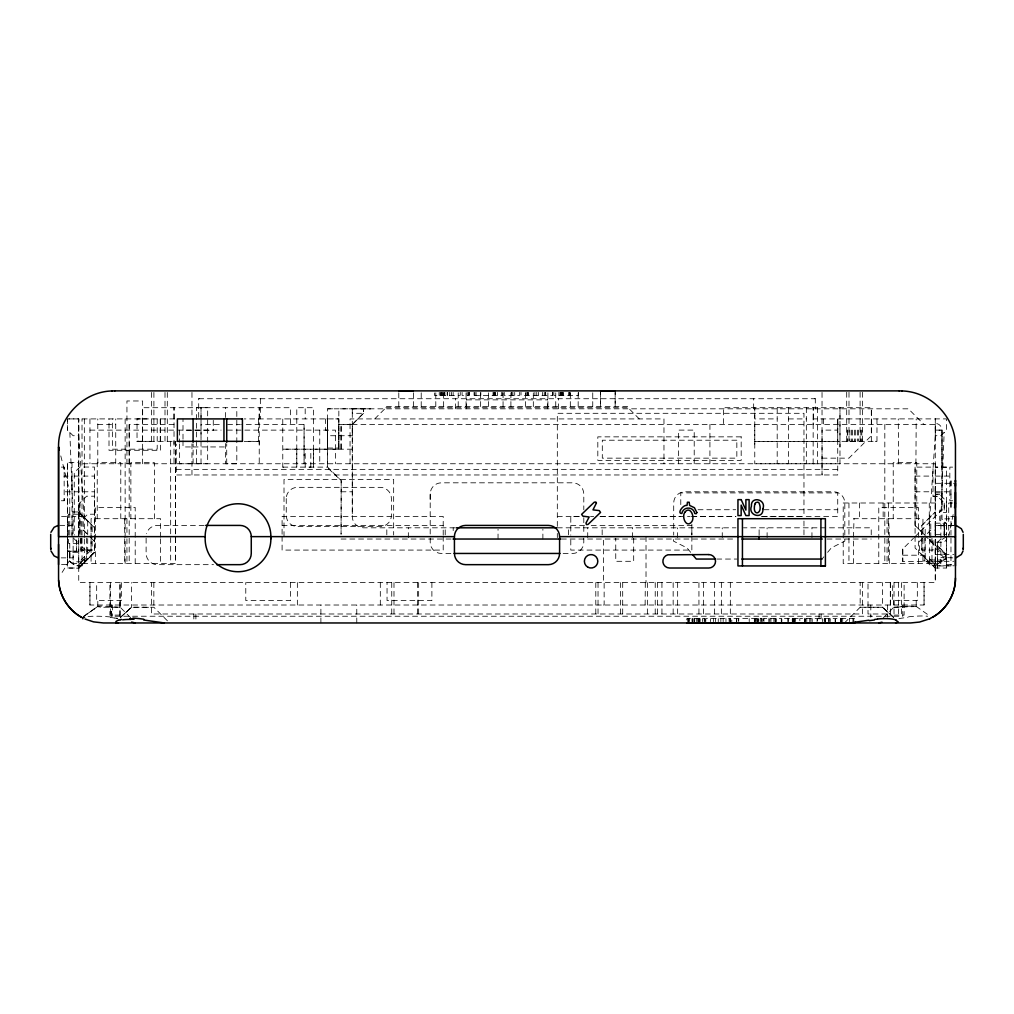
<?xml version="1.0" encoding="UTF-8"?>
<svg xmlns="http://www.w3.org/2000/svg" width="1014" height="1014" viewBox="0 0 1014 1014"><rect width="100%" height="100%" fill="white"/><g stroke="black" fill="none" stroke-linecap="round" stroke-linejoin="round"><path stroke-width="0.75" stroke-dasharray="5 3.75" d="M61.36 500.751L64.161 500.751L64.161 467.124L61.36 467.124M78.737 536.634L78.724 462.625L67.52 462.625L67.52 568.081L78.737 567.954L94.429 552.516L94.429 467.048L79.865 467.048L74.25 472.663L74.25 535.075M68.483 539.321L68.483 543.352L78.737 543.352M69.763 543.352L69.763 560.172L60.954 574.266M69.776 535.1L69.763 511.969L78.737 511.969L92.185 525.429L92.185 534.67M72.007 535.1L72.032 516.468L83.237 516.481L83.237 530.056L90.36 537.192M175.485 441.331L175.485 563.543L79.853 563.467L84.339 558.98L84.339 563.467L73.122 563.467L73.135 561.832L84.339 561.832M73.135 556.356L73.122 557.865L61.233 557.865M79.865 502.919L79.827 535.126L79.865 502.919L86.583 496.201L94.467 496.201L94.454 552.262L78.724 568.208L67.52 567.954L67.52 462.625M80.981 535.062L80.981 520.942L87.711 514.212L94.441 514.212M82.02 535.062L82.02 418.909M87.698 552.313L87.711 520.942L78.762 511.981L94.416 527.66M89.942 605.016L89.942 582.594L89.942 605.016L924.058 605.016L924.058 582.594L924.058 605.016M91.057 524.301L91.057 550.07L79.853 561.274L79.84 565.761M92.185 550.082L80.968 550.07L87.711 550.108L83.211 565.774L75.353 565.774L69.738 561.274L69.763 552.338L80.968 552.338L80.981 536.634L80.993 550.095L92.185 550.095L92.185 536.216M97.788 463.753L97.788 418.909M97.94 606.321L83.604 616.461L97.8 606.423L97.813 600.542M111.248 616.233L111.248 605.016L111.248 616.233L902.764 616.233L902.764 605.016M115.735 463.753L115.735 418.909M119.994 616.233L119.994 582.594L119.994 616.753M174.028 424.524L129.184 424.524L129.184 463.753L128.423 463.753M142.632 441.331L142.644 407.704L290.625 407.704L290.625 424.524M146.117 538.155L146.117 553.441A11.217 11.217 0 0 0 157.322 564.659L213.523 564.659M174.028 444.195L174.028 441.331M174.028 418.871L174.028 407.679L174.028 463.753L207.655 463.753L207.667 407.679L196.45 407.691L196.437 463.766M822.037 392.443L822.037 474.97L822.037 430.113L837.729 430.113L837.729 418.921L837.729 474.97L176.271 474.97L176.271 444.145M183.002 440.71L183.002 446.946L191.963 446.946M183.002 439.151L183.002 418.921M193.091 463.753L193.091 443.828M201.025 463.753L201.025 424.524L221.458 424.524M201.025 417.514L201.025 407.704L201.025 419.935M225.59 443.511L225.59 463.753L236.807 463.753L236.807 407.704M225.602 417.476L225.602 407.691M226.718 463.753L226.718 443.828M258.431 441.331L258.431 418.909M259.229 444.195L259.229 441.331L244.222 441.331M259.229 418.883L259.229 407.704L259.229 463.753M283.552 467.124L282.779 467.124L282.767 418.909M284.009 536.621L284.009 479.495L393.66 479.508L393.66 535.088M304.073 424.524L304.073 463.753L304.086 424.524L241.624 424.524M310.816 467.124L310.816 449.189M320.893 622.964L320.893 605.016M929.661 537.458L929.673 518.61L935.276 435.716L935.276 424.524L338.79 424.524L338.841 449.189L338.841 418.909L244.222 418.921M341.072 449.189L341.084 424.524L341.084 449.189L309.397 449.189M350.045 463.753L350.045 418.921L663.967 418.921L663.967 463.753M454.893 527.812L363.506 527.812A11.205 11.205 0 0 1 352.289 516.608L352.289 424.524L363.494 413.306L363.506 408.845L370.642 408.819L338.841 408.845L338.841 449.189M352.289 408.819L352.289 413.306L363.494 413.306L363.494 408.819L352.289 408.819L352.289 516.608M356.776 622.964L356.776 605.016M386.816 534.822L386.816 527.812M398.794 406.589L398.794 392.456M408.35 537.635L408.338 527.812M413.37 406.589L413.37 392.456M421.216 406.589L421.216 392.456M430.202 538.028L430.202 542.237A11.217 11.217 0 0 0 441.42 553.454L452.485 553.454M430.202 499.636L430.202 494.033A11.217 11.217 0 0 1 441.42 482.816L572.593 482.816A11.217 11.217 0 0 1 583.798 494.033L583.798 509.801M435.792 406.589L435.792 392.456M443.638 406.589L443.638 392.456M445.209 534.822L445.209 527.812M453.195 530.626L453.195 527.812M455.425 408.819L455.425 398.73M458.214 406.589L458.214 392.456M466.06 406.589L466.06 392.456M466.643 408.819L466.643 398.73M480.636 406.589L480.636 392.456M488.482 406.589L488.482 392.456M498.039 539.042L498.039 529.219M503.058 406.589L503.058 392.456M510.904 406.589L510.904 392.456M525.48 406.589L525.48 392.456M533.326 406.589L533.326 392.456M542.883 539.042L542.883 529.219M547.357 408.819L547.37 398.73M547.902 406.589L547.902 392.456M555.748 406.589L555.748 392.456M557.32 537.623L557.32 533.427M557.32 526.367L557.32 413.306L803.963 413.306L803.963 516.861M558.575 408.819L558.575 398.73M568.524 534.822L568.524 527.812M570.324 406.589L570.324 392.456M578.17 406.589L578.17 392.456M583.798 538.028L583.798 542.237A11.217 11.217 0 0 1 572.593 553.454L561.528 553.454M587.727 537.635L587.727 527.825M592.746 406.589L592.746 392.456M602.164 534.822L602.164 527.812M374.686 418.934L385.903 407.717L385.903 406.589L628.059 406.589L628.059 407.691L639.276 418.909M632.571 537.635L632.571 527.825M645.132 605.016L645.297 582.594M677.415 537.635L677.415 527.825M691.852 534.822L691.852 527.812M722.26 537.635L722.26 527.825M753.656 408.819L753.656 398.73M754.771 444.195L754.771 407.704L754.771 418.921L777.193 418.909M759.118 534.822L759.118 527.812M767.104 537.648L767.104 527.825M803.963 534.822L803.963 518.446M811.948 537.648L811.948 527.825M814.648 398.73L815.307 398.73L815.307 408.819L814.648 408.819M839.972 446.946L839.972 444.195M853.433 563.543L853.433 538.802M853.433 537.255L854.042 518.699M844.459 622.964L860.164 607.259L860.176 582.594M870.811 605.016L870.811 616.981L870.811 613.99M871.229 534.822L871.229 527.812L743.465 527.812M871.343 441.331L871.343 407.704L723.375 407.704L723.375 424.524M887.618 605.016L887.618 616.981L887.618 613.99M889.303 563.543L889.303 538.802M889.303 537.255L888.695 518.699M928.697 563.695L928.697 561.452L902.764 561.452L902.764 548.967L913.437 538.282M921.815 550.095L921.827 536.127L921.815 550.095L933.032 550.082L933.032 538.13M921.827 534.568L921.827 529.916M925.186 535.722L925.186 560.184L930.789 565.787L933.032 565.787L938.634 563.543L945.365 559.056L945.365 554.569L925.706 536.064L943.121 554.569M925.186 534.391L925.186 526.545M929.661 539.017L929.661 563.467L940.878 563.454L940.878 518.61L944.148 432.446M930.789 539.194L930.789 542.237L944.237 542.237L946.937 538.878M930.789 537.673L930.789 520.93M68.927 418.909L78.737 418.921L78.737 582.594L935.276 582.594L935.276 536.165M935.276 535.139L935.276 463.753L78.737 463.753M937.519 545.671L946.48 554.645L937.519 545.671L937.519 568.03L937.519 542.262L946.493 536.71L946.48 568.03L935.276 568.03L935.276 538.142L935.276 582.594M914.501 537.217L941.993 509.725L941.993 430.126A6.73 6.73 0 0 0 935.276 423.396M935.276 563.543L933.032 565.787L938.634 563.543L943.121 559.056L945.365 559.056L945.365 554.569M946.493 467.15L935.276 467.15L946.493 467.15L946.48 535.316L946.48 516.443L955.454 516.456M950.967 538.168L950.967 565.939L935.276 565.939M950.967 535.151L950.967 518.851L944.237 518.851L944.237 536.634L944.275 525.442L935.314 525.417L935.276 530.056L930.801 530.056L923.665 537.192M950.967 507.722L950.967 492.398M950.967 486.137L950.967 480.357M883.333 617.729L893.79 607.259L893.803 600.542M935.276 535.1L935.263 483.31L953.895 483.31M944.211 510.118L944.224 503.02L937.494 496.277L933.032 496.277L933.019 467.112L915.072 467.124L915.072 525.455L924.641 534.999L915.072 525.455M935.276 530.068L935.314 525.429L953.895 525.417M282.779 467.124L327.611 467.124L341.186 480.585L341.072 534.289L341.186 480.585L326.863 467.124M78.712 568.17L94.429 552.478L78.724 568.208L78.737 538.193M948.724 536.634L953.312 513.705M822.024 559.056L823.888 556.813M827.627 552.326L831.366 547.839L844.814 541.121L844.814 538.13M79.853 563.467L84.339 558.98M363.494 413.306L352.327 424.524L352.289 435.728L327.611 435.728M921.815 525.429L935.263 511.969L921.815 525.429L921.815 534.682M922.639 538.206L919.584 541.273L919.584 552.478L935.276 568.03M937.519 542.313L941.246 538.573M78.737 567.954L94.454 552.262M120.539 617.26L131.554 607.259L143.468 607.221M83.325 616.626L97.8 606.423M916.098 606.575L893.79 607.259M901.522 606.74L897.567 607.12M954.326 525.353L940.878 525.797M150.871 441.344L137.029 441.344L137.042 418.921L140.819 418.921M326.85 418.909L327.611 418.909L327.623 467.124L327.623 408.819L908.367 408.819L924.058 424.524M137.042 441.267L138.753 441.267L137.029 441.344M861.799 430.113L861.799 441.318L846.703 441.318M326.863 449.189L327.623 449.189L327.509 418.909L327.611 449.177M198.693 417.362L198.693 398.73L199.352 398.73M198.693 398.73L815.307 398.73M466.643 399.858L547.37 399.858M385.903 407.717L628.059 407.717L628.059 406.589M327.623 408.819L332.592 408.819M876.971 418.909L876.971 441.331L754.771 441.394L839.972 441.407L839.972 407.704L839.972 418.921M84.339 518.623L78.724 435.728L73.122 435.728L67.52 430.126L67.52 418.909L176.271 418.909M788.41 418.921L806.345 418.921M147.005 418.921L137.029 418.921M97.788 424.524L115.735 424.524M227.567 424.524L240.331 424.524M89.942 430.126L194.232 430.126M194.587 430.126L221.103 430.126M227.364 430.126L335.457 430.126L335.457 463.753M186.652 430.215L213.65 430.215M137.46 441.344L143.608 441.267M876.54 441.318L875.272 441.318M140.819 441.344L176.271 441.331M245.033 441.394L259.229 441.394M193.091 446.946L226.718 446.946M327.636 448.036L338.841 448.036M352.289 449.189L282.767 449.177L305.189 449.177L305.201 467.124L311.006 467.124M822.037 458.151L848.946 458.151L871.368 435.728L871.343 407.704M898.581 463.753L898.277 418.909M915.908 463.753L916.212 418.909M952.64 467.124L949.839 467.124L949.839 500.764L952.64 500.764M176.271 469.368L837.729 469.368M915.072 476.098L933.019 476.086M935.276 476.098L949.839 476.098M340.983 491.79L352.289 491.79M935.276 491.79L949.839 491.79M915.072 491.79L933.032 491.777M935.263 492.905L941.993 492.905M935.263 491.613L935.276 494.528L939.763 494.528L946.493 501.258L946.493 512.463L942.006 512.463L942.006 519.193L946.493 523.68M935.276 494.528L939.763 494.528M933.032 496.29L937.494 496.302M935.694 502.995L843.217 502.995L843.217 563.543L931.967 563.543L931.967 538.219M952.754 502.995L948.724 502.995L948.724 535.1M698.038 509.725L735.708 509.725M763.96 509.725L837.729 509.725M78.737 514.212L68.483 514.212L68.483 535.139M61.55 516.456L67.52 516.456L67.52 535.316M578.652 516.456L570.793 516.456L570.793 535.075M600.643 516.456L680.774 516.456M691.852 516.456L735.771 516.456M762.439 516.456L837.729 516.456L837.729 492.905L680.774 492.905L680.774 505.466M557.32 516.608L579.45 516.608M590.516 516.608L593.684 516.608M600.009 516.608L690.128 516.608M691.7 516.608L735.974 516.608M761.273 516.608L803.963 516.608M853.433 518.699L922.943 518.699L922.943 537.255M935.276 523.186L946.48 523.173M59.674 525.353L73.135 525.417M204.156 525.417L157.322 525.417A11.217 11.217 0 0 0 146.498 533.732M282.095 525.417L443.207 525.417M570.793 525.417L584.939 525.417M591.238 525.417L685.553 525.417M687.137 525.417L691.852 525.417M557.32 527.812L735.974 527.825M935.276 534.391L946.48 534.391M341.072 539.03L453.195 539.03M561.35 539.03L735.974 539.03M827.018 539.03L871.229 539.03M78.724 551.21L67.52 551.21L76.494 551.21L76.494 540.006L74.808 538.32M935.276 554.569L953.895 554.569M902.764 555.203L924.058 555.203L924.058 561.452M945.365 556.813L943.121 556.813L935.276 547.852M952.767 557.852L940.878 557.459M716.721 559.056L737.153 559.056M943.121 559.056L945.365 559.056M929.661 559.994L940.878 559.994M935.276 561.3L953.895 561.3M929.661 561.832L940.878 561.832M61.537 564.595L67.52 564.595L67.52 536.634M946.48 564.659L955.454 564.671M69.763 552.338L69.763 561.287L75.353 565.774L83.211 565.774M935.276 565.774L953.895 565.774M119.601 607.259L109.727 606.499M864.891 607.259L882.573 607.259L893.689 617.501M130.679 617.729L120.21 607.259L104.569 607.259A11.027 1.825 -4.9 0 1 100.703 607.107M167.449 620.86L153.849 607.259L131.427 607.259L120.273 617.589L131.554 607.259L131.44 582.594M860.164 607.259L882.573 607.259L882.573 582.594M894.031 607.259L894.703 607.259M119.994 615.105L109.905 615.105L109.905 582.594M894.018 615.105L904.108 615.105L904.108 582.594M781.756 618.629L781.756 621.62L781.693 618.629L798.969 618.629L798.969 621.62M854.549 618.629L835.612 618.629L835.612 621.62M335.723 418.909L338.841 418.909M338.79 424.524L352.289 424.536M327.636 430.126L325.38 430.126L325.38 418.909M67.52 551.21L76.494 551.21L76.481 540.006M813.608 418.921L813.152 407.704L813.165 424.524M603.419 605.016L604.141 605.016L604.141 582.594L603.419 582.594L603.419 536.634M935.314 525.429L944.275 525.455M114.721 618.02L117.713 618.299M100.614 607.12L98.345 606.74M116.103 618.261L117.485 618.502M916.111 606.334L929.42 615.739M69.763 561.287L75.366 565.774M893.435 617.247L882.395 607.259L893.638 617.501M929.661 558.98L934.148 563.467M935.276 568.182L915.084 548.004L915.084 535.975M91.387 538.219L94.441 541.273L89.346 536.178M85.468 550.082L80.968 545.595L80.981 538.13M944.211 524.808L944.237 535.177L944.237 524.796L939.75 520.321L939.763 510.105L944.224 510.105L944.224 502.995M78.737 511.969L87.698 520.942M83.237 530.056L88.332 535.151M73.921 538.561L78.724 543.365M690.686 552.326L686.947 547.839L673.486 541.121L673.486 538.13M60.802 455.907L69.763 491.79L69.763 514.212M69.852 432.458L73.135 518.623L73.122 563.467M950.967 480.623L950.967 495.783M950.967 501.943L950.967 507.545M946.48 525.62L946.48 526.925M942.006 467.124L941.993 430.126L935.263 430.126L941.993 430.126L941.993 509.725M935.276 539.334L935.276 543.365M915.072 467.137L915.084 534.467M813.152 463.753L813.165 418.909L946.48 418.896L946.48 430.126L940.878 435.728L935.276 435.728L935.276 418.896L935.276 536.634M78.737 535.088L78.737 418.909L78.737 435.728M946.48 536.71L946.48 568.03M929.268 502.995L929.268 535.1M924.869 538.219L924.869 563.543M922.943 538.802L922.943 563.543M918.418 563.543L918.418 507.482L878.783 507.482L878.783 563.543M917.328 582.594L917.328 600.542L892.675 600.542L892.675 582.594M916.77 518.699L916.77 462.638L893.233 462.638L893.233 518.699M916.212 600.542L916.212 606.448A11.192 0.862 -3.6 0 0 910.889 606.195M902.764 548.967L902.764 561.452M901.471 582.594L901.446 616.233M898.569 582.594L898.569 615.105M894.018 582.594L894.018 616.753M890.431 582.594L890.431 613.99L868.009 613.99L868.009 582.594M890.305 582.594L890.305 605.016M888.492 502.995L888.492 563.543M887.06 518.699L887.06 537.255M887.06 538.802L887.06 563.543M884.816 424.511L884.816 563.543M883.143 502.995L883.143 518.699M862.622 582.594L862.622 613.99L151.378 613.99L151.378 582.594M862.394 392.291L862.394 441.331M860.848 430.113L860.848 441.318M860.1 392.291L860.1 441.331M859.593 502.995L859.593 518.699M858.579 430.113L858.579 441.318M857.552 430.113L857.552 441.318M855.689 430.113L855.689 441.318M854.549 430.113L854.549 441.318M853.801 618.629L853.801 621.62M852.951 618.629L852.951 621.62M852.635 430.113L852.635 441.318M851.545 430.113L851.545 441.318M849.871 430.113L849.871 441.318M849.44 618.629L849.44 621.62M848.997 392.291L848.997 441.331M848.946 502.995L848.946 563.543M847.818 430.113L847.818 441.318M847.298 430.113L847.298 441.318M846.703 392.291L846.703 441.331M844.814 535.1L844.814 502.995A11.217 11.217 0 0 0 833.609 491.79L684.906 491.79A11.217 11.217 0 0 0 673.702 502.995L673.702 535.1M842.748 618.629L842.685 621.62M841.595 618.629L841.595 621.62M841.519 618.629L841.519 621.62M840.872 618.629L840.885 621.62M840.657 618.629L840.657 621.62M839.972 424.524L839.972 463.778L754.771 463.778L754.771 424.511M837.729 418.921L837.741 441.331M835.105 621.62L835.105 618.629L817.474 618.629L817.474 621.62M830.213 618.629L830.213 621.62M828.996 618.629L828.996 621.62M828.844 618.629L828.844 621.62M825.282 618.629L825.282 621.62M825.104 618.629L825.104 621.62M824.23 618.629L824.23 621.62M823.495 418.921L823.495 424.524M822.367 618.629L822.367 621.62M821.112 613.99L821.112 621.468M819.059 613.99L819.059 621.468M817.55 407.704L817.563 463.778M817.107 621.62L817.107 618.629L799.754 618.629L799.907 621.62M812.214 618.629L812.214 621.62M810.921 618.629L810.921 621.62M809.755 618.629L809.768 621.62M806.802 618.629L806.802 621.62M806.345 407.704L806.345 463.778M805.661 618.629L805.661 621.62M804.939 618.629L804.939 621.62M804.66 618.629L804.66 621.62M795.445 618.629L795.445 621.62M794.646 618.629L794.646 621.62M794.114 618.629L794.114 621.62M793.924 618.629L793.924 621.62M793.734 618.629L793.734 621.62M793.138 618.629L793.138 621.62M792.72 618.629L792.72 621.62M792.276 618.629L792.276 621.62M788.6 618.629L788.6 621.62M788.41 407.704L788.41 463.753M787.739 618.629L787.802 621.62M781.262 621.62L781.262 618.629L763.618 618.629L763.694 621.62M777.193 407.704L777.193 463.753M776.141 618.629L776.141 621.62M775.837 618.629L775.837 621.62M775.064 618.629L775.064 621.62M773.897 618.629L773.91 621.62M770.944 618.629L770.944 621.62M769.803 618.629L769.803 621.62M768.84 618.629L768.802 621.62M763.91 618.629L763.91 621.62M762.249 621.62L762.249 618.629L731.791 618.629L731.791 621.62M761.552 618.629L761.552 621.62M760.69 618.629L760.69 621.62M758.776 618.629L758.776 621.62M758.003 618.629L758.003 621.62M757.281 618.629L757.281 621.62M756.926 618.629L756.926 621.62M755.836 618.629L755.836 621.62M755.05 618.629L755.05 621.62M754.505 618.629L754.505 621.62M754.327 618.629L754.327 621.62M749.219 618.629L749.219 621.62M736.76 618.629L736.76 621.62M736.367 618.629L736.367 621.62M730.714 621.62L730.714 618.629L705.807 618.629L705.807 621.62M730.524 618.629L730.524 621.62M730.334 582.594L730.334 613.99M729.953 618.629L729.953 621.62M729.117 618.629L729.117 621.62M725.961 618.629L725.961 621.62M723.159 618.629L723.159 621.62M721.36 582.594L721.36 613.99M720.853 618.629L720.853 621.62M718.254 618.629L718.254 621.62M715.592 618.629L715.592 621.62M714.629 582.594L714.629 613.99M713.362 618.629L713.362 621.62M710.548 618.629L710.548 621.62M709.927 424.511L709.914 463.753M705.009 621.62L705.009 618.629L686.795 618.629L686.795 621.62M704.223 618.629L704.223 621.62M703.424 582.594L703.424 613.99M702.563 618.629L702.563 621.62M700.116 618.629L700.116 621.62M699.609 618.629L699.609 621.62M698.963 618.629L698.963 621.62M698.938 582.594L698.938 613.99M698.24 618.629L698.24 621.62M697.822 618.629L697.822 621.62M696.301 618.629L696.301 621.62M694.514 618.629L694.514 621.62M694.463 618.629L694.463 621.62M694.21 463.753L694.21 430.113L678.518 430.113L678.518 463.753M693.132 618.629L693.196 621.62M692.334 618.629L692.321 621.62M692.055 618.629L692.055 621.62M691.852 524.213L691.852 535.075M691.852 536.216L691.852 550.082L570.793 550.082L570.793 536.216M689.52 618.629L689.52 621.62M688.696 618.629L688.696 621.62M688.138 618.629L688.138 621.62M687.948 618.629L687.948 621.62M677.644 582.594L677.644 613.99M673.157 582.594L673.157 613.99M661.939 582.594L661.939 613.99M657.452 582.594L657.452 613.99M655.221 582.594L655.221 613.99M647.363 582.594L647.363 613.99M646.019 536.634L646.019 582.594M633.687 538.168L633.687 561.3L615.752 561.3L615.752 538.168M622.697 582.594L622.697 613.99M620.467 582.594L620.467 613.99M598.032 582.594L598.032 613.99M595.801 582.594L595.801 613.99M583.798 517.698L583.798 535.05M578.525 392.38L578.424 395.371L553.834 395.371L553.834 392.38M569.881 392.38L569.881 395.371M569.779 392.38L569.779 395.371M568.651 392.38L568.651 395.371M563.404 392.38L563.404 395.371M562.757 392.38L562.757 395.371M562.162 392.38L562.162 395.371M561.312 392.38L561.312 395.371M561.034 392.38L561.034 395.371M560.78 392.38L560.78 395.371M560.007 392.38L560.007 395.371M558.879 392.38L558.879 395.371M552.706 392.38L552.706 395.371L521.019 395.371L521.019 392.38M552.503 392.38L552.503 395.371M545.709 392.38L545.709 395.371M545.304 392.38L545.304 395.371M544.264 392.38L544.264 395.371M542.655 392.38L542.655 395.371M538.434 392.38L538.409 395.371M536.761 392.38L536.761 395.371M534.91 392.38L534.91 395.371M528.231 392.38L528.231 395.371M527.964 392.38L527.964 395.371M527.191 392.38L527.191 395.371M526.063 392.38L526.063 395.371M519.688 392.38L519.688 395.371L504.262 395.371L504.262 392.38M514.719 392.38L514.719 395.371M512.894 392.38L512.894 395.371M511.817 392.38L511.817 395.371M511.462 392.38L511.462 395.371M502.817 392.38L502.817 395.371L473.817 395.371L473.817 392.38M501.689 392.38L501.689 395.371M497.367 392.38L497.367 395.371M495.314 392.38L495.314 395.371M494.946 392.38L494.946 395.371M494.287 392.38L494.287 395.371M493.869 392.38L493.97 395.371M493.045 392.38L493.045 395.371M480.813 392.38L480.813 395.371M476.086 392.38L476.086 395.371M474.894 392.38L474.894 395.371M474.083 392.38L474.083 395.371M469.292 392.38L469.292 395.371L462.092 395.371L462.092 392.38M469.038 392.38L469.038 395.371M468.265 392.38L468.265 395.371M467.124 392.38L467.124 395.371M460.242 392.38L460.242 395.371L434.423 395.371L434.423 392.38M453.144 392.38L453.144 395.371M451.598 392.38L451.598 395.371M449.772 392.38L449.722 395.371M447.377 392.38L447.377 395.371M447.174 392.38L447.174 395.371M444.842 392.38L444.842 395.371M444.702 392.38L444.702 395.371M443.207 535.075L443.207 516.456L282.095 516.456L282.095 535.075M443.207 536.216L443.207 550.082L282.095 550.082L282.095 536.216M442.966 392.38L442.966 395.371M442.852 392.38L442.852 395.371M441.42 392.38L441.42 395.371M441.166 392.38L441.166 395.371M440.393 392.38L440.393 395.371M439.252 392.38L439.252 395.371M431.888 582.594L431.888 600.542L387.044 600.542L387.044 582.594M430.202 494.033L430.202 535.088M418.655 582.594L418.655 613.99M417.54 582.594L417.54 613.99M393.99 582.594L393.99 613.99M391.746 582.594L391.746 613.99M380.313 582.594L380.313 605.016M319.752 430.126L319.752 463.753M313.618 449.177L313.618 467.124L313.605 407.704L296.785 407.704L296.785 467.124L296.798 449.177M305.189 408.819L305.189 418.909M297.356 582.594L297.356 605.016M290.625 582.594L290.625 600.542L245.781 600.542L245.781 582.594M260.357 398.73L260.357 418.909M213.27 420.316L213.27 430.126M201.025 420.404L201.025 439.835M195.892 613.99L195.892 621.468M193.839 613.99L193.839 621.468M191.963 392.443L191.963 417.565M191.963 443.828L191.963 474.97M179.63 430.126L179.63 442.358M179.63 443.891L179.63 463.766M175.473 441.331L175.473 563.543M170.669 441.331L170.669 563.543M167.297 392.456L167.31 441.331M165.003 392.456L165.003 441.331M160.58 418.921L160.58 450.305L109.005 450.305L109.005 418.921M160.58 537.255L160.58 518.699L91.07 518.699L91.07 537.255M160.58 538.802L160.58 563.543M160.237 418.909L160.237 441.331M157.208 418.921L157.208 449.189L112.364 449.189L112.364 418.921M154.407 518.699L154.407 462.638L130.869 462.638L130.869 518.699M153.9 392.456L153.913 441.331M153.849 582.594L153.849 607.259M151.606 392.456L151.606 441.331M142.632 449.189L142.632 400.974L126.94 400.974L126.94 449.189M142.632 450.305L142.632 463.766M135.204 563.543L135.204 507.482L95.443 507.482L95.443 563.543M129.184 424.524L129.184 563.543M126.94 450.305L126.94 463.766M126.94 518.699L126.94 537.255M126.94 538.802L126.94 563.543M125.14 418.909L125.14 563.543M124.697 518.699L124.697 537.255M124.697 538.802L124.697 563.543M121.338 582.594L121.338 600.542L96.672 600.542L96.672 582.594M120.78 518.699L120.78 462.638L97.23 462.638L97.23 518.699M120.21 600.542L120.21 607.259M112.554 605.016L112.554 616.233M110.589 582.594L110.589 615.105M94.429 478.393L94.429 476.086L74.25 476.086L74.25 478.393M94.429 489.483L94.429 491.79L74.25 491.79L74.25 489.483M91.07 538.802L91.07 563.543M89.942 418.909L89.942 463.766M86.545 538.219L86.545 563.543M84.339 418.909L84.339 537.458M84.339 539.03L84.339 563.467M82.033 538.219L82.033 563.543M72.007 462.625L72.007 536.634M67.52 418.909L67.52 430.126M64.161 467.124L64.161 469.381M64.161 477.138L64.161 476.086L72.007 476.086L72.007 491.79L64.161 491.79L64.161 490.738M64.161 498.508L64.161 500.751M148.538 607.297A11.192 0.761 1.7 0 1 143.519 607.259M110.45 617.412A26.96 2.953 8.4 0 1 114.595 618.071M88.041 616.563A26.77 4.018 5.3 0 1 110.577 616.981M908.582 616.791A26.757 3.891 -7.5 0 1 927.633 616.259M898.911 618.641A26.694 2.434 -8.7 0 1 907.999 617.234M897.732 607.069A11.027 0.925 -9.5 0 1 894.83 607.234M905.375 606.372A11.205 0.887 -4.6 0 1 911.687 606.042M901.015 606.702A11.255 0.735 -4.4 0 1 905.413 606.309M98.662 606.765A11.192 0.773 4.4 0 1 109.677 606.537M286.252 498.546L286.252 515.366A11.217 11.217 0 0 0 297.47 526.57L380.212 526.583A11.217 11.217 0 0 0 391.417 515.366L391.417 498.558A11.217 11.217 0 0 0 380.212 487.354L297.47 487.341A11.205 11.205 0 0 0 286.252 498.546M600.592 392.456L600.592 406.589L600.592 392.456M615.168 392.456L615.168 406.589L615.168 392.456M741.183 436.857L597.816 436.857L597.816 460.394L741.183 460.394L741.183 436.857M736.836 440.215L602.303 440.215L602.303 458.151L736.836 458.151L736.836 440.215M738.699 621.62L738.699 618.629L738.56 621.62"/><path stroke-width="1.5" d="M193.091 442.269L193.091 418.909M205.158 536.634L205.158 538.878A32.866 32.866 0 0 0 238.024 571.731A32.866 32.866 0 0 0 270.877 538.878L270.877 536.634A32.866 32.866 0 0 0 238.024 503.768A32.866 32.866 0 0 0 205.158 536.634L58.559 536.634L58.559 446.946C57.874 417.882 83.097 391.505 112.174 390.948M223.955 441.331L223.955 418.909M226.718 442.269L226.718 418.909M205.715 525.417L240.065 525.417A11.217 11.217 0 0 1 251.269 536.634L251.269 553.454A11.217 11.217 0 0 1 240.065 564.659L216.641 564.659M742.438 565.939L742.438 518.699M759.118 539.03L759.118 536.229M825.396 565.939L825.396 518.699L737.951 518.699L737.951 565.939L825.396 565.939L820.909 565.939L820.922 518.699M931.752 617.665C946.125 610.149 955.594 594.331 955.454 578.107L955.454 516.443M955.454 507.456L955.454 492.398M955.454 486.137L955.454 480.357M963.3 548.891L963.3 534.378M955.454 578.107C955.581 593.849 946.696 609.237 932.981 616.981M963.3 548.029L963.072 549.296L963.3 548.384M954.529 507.583L955.454 502.995M50.928 532.325L54.084 527.305L57.684 525.582M963.072 550.881L961.348 554.481L956.329 557.637M929.001 619.009L919.546 622.064L910.61 622.964L103.403 622.964L93.541 621.861L85.011 619.009M882.028 622.165L878.682 622.964M868.922 620.213L849.618 622.964M874.638 619.44L877.452 619.148M130.046 618.793L134.013 618.958M895.577 622.964L898.239 621.912L895.831 620.175M121.3 619.377L120.451 619.541M111.882 390.948L114.912 390.884M116.661 622.748L115.773 622.634L118.423 622.964M114.607 390.884L899.393 390.884M398.794 390.884L413.37 390.884M600.592 390.884L615.168 390.884M901.839 390.948C930.903 391.505 956.139 417.882 955.454 446.946L955.454 565.939M456.186 527.812L556.648 527.812M251.269 536.634L454.424 536.634A11.217 11.217 0 0 1 465.629 525.417L548.371 525.417A11.217 11.217 0 0 1 559.589 536.634L559.589 553.454A11.217 11.217 0 0 1 548.384 564.659L465.641 564.659A11.217 11.217 0 0 1 454.437 553.441L454.424 536.634M559.589 536.634L955.454 536.698M453.03 539.03L560.476 539.03M741.906 539.03L822.278 539.03M454.057 553.454L559.943 553.454M715.149 559.056L696.288 559.056L692.549 554.569M741.868 559.056L822.024 559.056M854.891 622.381L855.791 622.381M686.795 623.116L705.009 623.116M705.807 623.116L730.714 623.116M731.791 623.116L762.249 623.116M763.618 623.116L781.262 623.116M781.693 623.116L798.969 623.116M799.754 623.116L817.107 623.116M817.474 623.116L835.105 623.116M835.612 623.116L854.549 623.116M899.101 390.884L902.13 390.948M164.382 622.964L143.671 620.01M135.318 622.964L131.617 622.064M956.329 525.556L961.348 528.725L963.072 532.325M57.684 557.637L54.072 555.9L50.928 550.894M82.261 617.665C67.887 610.149 58.406 594.331 58.559 578.107L58.559 446.946L59.306 449.937M118.296 620.137L115.938 621.493L116.331 622.621M81.019 616.981C67.976 609.591 59.243 595.294 58.609 580.312M50.7 548.409L50.928 549.296L50.7 548.054M955.454 480.623L955.454 481.435M955.442 483.31L955.454 525.708M270.877 536.634L270.877 538.878M58.559 544.404L58.559 564.595M50.7 534.315L50.7 548.891M118.79 620.226A26.884 5.298 4.3 0 1 121.034 619.681M122.618 619.833A27.023 6.299 7.6 0 1 131.072 619.44M129.957 618.73A27.036 6.997 9.3 0 1 133.937 618.895M132.897 618.084A26.972 6.464 8.8 0 1 143.823 619.25M82.856 618.844A26.77 4.018 5.3 0 1 84.606 617.184M869.201 620.707A26.884 4.031 -8.1 0 1 874.258 620.01M877.617 618.958A26.998 6.502 -8.8 0 1 896.186 620.086M931.093 617.653A26.681 4.018 -5.3 0 1 929.572 618.996M762.908 508.825C763.796 519.713 747.584 515.974 751.412 506.176C750.601 495.554 766.673 499.205 762.908 508.825M696.859 512.539L696.174 513.743L694.742 513.464C693.563 506.29 683.056 506.278 681.877 513.464C676.515 513.921 683.284 504.275 687.036 505.403L687.416 502.234L689.216 502.234L689.583 505.403L694.413 507.71L696.859 512.539M754.796 504.3C751.805 517.533 763.757 514.009 759.068 503.083A2.015 2.015 0 0 0 757.75 502.158L755.607 502.64L754.796 504.3M684.767 512.349C681.357 517.305 686.592 528.725 691.84 521.64C695.236 516.696 690.002 505.187 684.767 512.349M596.409 503.02L592.987 509.865L599.274 510.6L600.542 512.425L588.044 524.428L586.447 524.606L585.978 523.072L589.159 516.975L582.898 516.177L581.63 514.351L594.229 502.222L595.826 502.031L596.409 503.02M708.799 554.569L667.82 554.797A6.73 6.73 0 0 0 669.57 568.017L708.799 568.017A6.73 6.73 0 0 0 715.529 561.3A6.73 6.73 0 0 0 708.799 554.569M242.422 418.909L177.387 418.909L177.387 441.331L242.422 441.331L242.422 418.909M741.171 499.636L737.951 499.636L737.951 515.581L741.158 515.581L741.158 505.111L745.886 515.581L749.105 515.581L749.105 499.636L745.886 499.636L745.886 510.093L741.171 499.636M587.727 567.118A6.73 6.73 0 0 0 597.816 561.3A6.73 6.73 0 0 0 587.727 555.469A6.73 6.73 0 0 0 587.727 567.118"/></g></svg>
